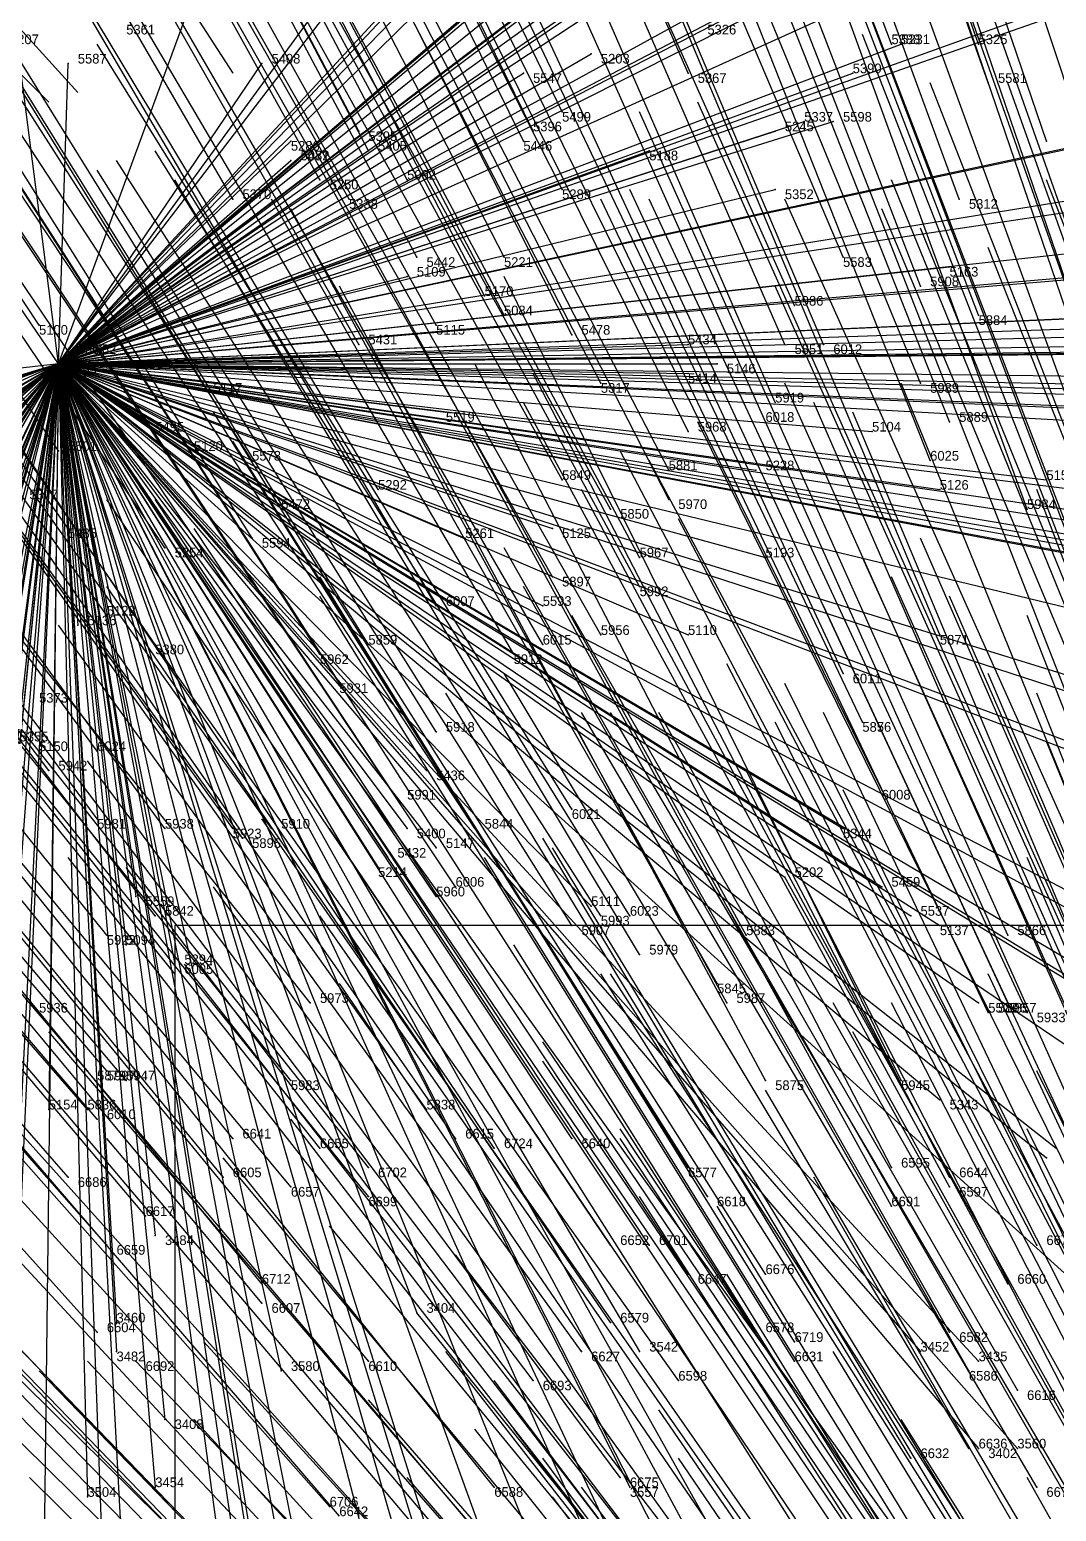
# Model space of a CAD drawing. Extents: x -0.5 to 0.59, y -0.5 to 0.59.
# Drawn here: x -0.228 to -0.122, y 0.2175 to 0.3705 of the extents above; entities that cross this region are included whole.
import ezdxf

# ---------------------------------------------------------------- set-up
doc = ezdxf.new("R2010")
doc.units = 0
for name, color, linetype in [('Clients', 3, 'CONTINUOUS'), ('Facilities', 3, 'CONTINUOUS'), ('Facilities_lines', 3, 'CONTINUOUS'), ('Min_max_boxes', 1, 'CONTINUOUS'), ('Normals', 1, 'CONTINUOUS'), ('Source_points', 5, 'CONTINUOUS'), ('Text', 3, 'CONTINUOUS')]:
    doc.layers.add(name, color=color, linetype=linetype)

msp = doc.modelspace()

# ---------------------------------------------------------------- linework, layer by layer
at = {"layer": 'Clients', "color": 5}
for p in [(-0.138, 0.369, -1.25), (-0.17, 0.368, -1.25), (-0.224, 0.367, -1.25), (-0.204, 0.367, -1.25), (-0.177, 0.366, -1.25), (-0.143, 0.366, -1.25), (-0.151, 0.36, -1.25), (-0.148, 0.361, -1.25), (-0.145, 0.361, -1.25), (-0.201, 0.359, -1.25), (-0.201, 0.357, -1.25), (-0.2, 0.357, -1.25), (-0.164, 0.358, -1.25), (-0.151, 0.354, -1.25), (-0.133, 0.346, -1.25), (-0.189, 0.345, -1.25), (-0.223, 0.338, -1.25), (-0.223, 0.338, -1.25), (-0.16, 0.338, -1.25), (-0.157, 0.336, -1.25), (-0.16, 0.335, -1.25), (-0.209, 0.333, -1.25), (-0.185, 0.331, -1.25), (-0.216, 0.33, -1.25), (-0.141, 0.329, -1.25), (-0.153, 0.325, -1.25), (-0.134, 0.323, -1.25), (-0.123, 0.324, -1.25), (-0.174, 0.319, -1.25), (-0.183, 0.318, -1.25), (-0.152, 0.316, -1.25), (-0.175, 0.311, -1.25), (-0.223, 0.309, -1.25), (-0.16, 0.308, -1.25), (-0.187, 0.294, -1.25), (-0.189, 0.288, -1.25), (-0.144, 0.288, -1.25), (-0.191, 0.285, -1.25), (-0.186, 0.286, -1.25), (-0.192, 0.284, -1.25), (-0.15, 0.283, -1.25), (-0.14, 0.282, -1.25), (-0.217, 0.281, -1.25), (-0.17, 0.28, -1.25), (-0.137, 0.279, -1.25), (-0.134, 0.278, -1.25), (-0.218, 0.276, -1.25), (-0.213, 0.274, -1.25), (-0.13, 0.27, -1.25), (-0.226, 0.259, -1.25), (-0.134, 0.26, -1.25), (-0.123, 0.254, -1.25), (-0.122, 0.255, -1.25), (-0.215, 0.246, -1.25), (-0.188, 0.238, -1.25), (-0.219, 0.237, -1.25), (-0.219, 0.234, -1.25), (-0.165, 0.234, -1.25), (-0.136, 0.234, -1.25), (-0.13, 0.233, -1.25), (-0.202, 0.232, -1.25), (-0.214, 0.227, -1.25), (-0.13, 0.224, -1.25), (-0.126, 0.224, -1.25), (-0.222, 0.219, -1.25), (-0.215, 0.22, -1.25), (-0.166, 0.22, -1.25)]:
    msp.add_point(p, dxfattribs=at)
at = {"layer": 'Facilities', "color": 3}
for p in [(-0.139, 0.369, -0.987), (-0.13, 0.369, -0.979), (-0.16, 0.366, -0.999), (-0.129, 0.365, -0.968), (-0.173, 0.362, -1.003), (-0.194, 0.36, -1.022), (-0.176, 0.36, -1.003), (-0.177, 0.359, -1.001), (-0.123, 0.359, -0.949), (-0.193, 0.358, -1.017), (-0.198, 0.355, -1.016), (-0.189, 0.355, -1.006), (-0.173, 0.354, -0.985), (-0.207, 0.353, -1.024), (-0.195, 0.353, -1.008), (-0.132, 0.353, -0.942), (-0.188, 0.347, -0.985), (-0.179, 0.347, -0.976), (-0.144, 0.347, -0.939), (-0.181, 0.343, -0.97), (-0.136, 0.344, -0.925), (-0.149, 0.342, -0.933), (-0.227, 0.34, -1.022), (-0.186, 0.34, -0.968), (-0.179, 0.341, -0.964), (-0.13, 0.341, -0.912), (-0.172, 0.339, -0.95), (-0.194, 0.338, -0.975), (-0.15, 0.338, -0.924), (-0.146, 0.338, -0.919), (-0.225, 0.336, -1.25), (-0.169, 0.334, -0.935), (-0.136, 0.334, -0.9), (-0.151, 0.332, -0.912), (-0.16, 0.329, -0.915), (-0.152, 0.33, -0.909), (-0.133, 0.33, -0.889), (-0.212, 0.328, -0.975), (-0.225, 0.327, -0.993), (-0.205, 0.326, -0.963), (-0.135, 0.326, -0.882), (-0.162, 0.325, -0.909), (-0.192, 0.323, -0.939), (-0.173, 0.324, -0.919), (-0.162, 0.322, -0.9), (-0.202, 0.321, -0.949), (-0.168, 0.321, -0.905), (-0.125, 0.321, -0.862), (-0.224, 0.319, -0.974), (-0.214, 0.317, -0.956), (-0.205, 0.318, -0.945), (-0.165, 0.316, -0.892), (-0.174, 0.314, -0.897), (-0.165, 0.313, -0.884), (-0.186, 0.311, -0.907), (-0.22, 0.31, -0.952), (-0.169, 0.308, -0.88), (-0.134, 0.308, -0.84), (-0.215, 0.307, -0.938), (-0.193, 0.307, -0.908), (-0.175, 0.307, -0.885), (-0.198, 0.306, -0.91), (-0.178, 0.306, -0.885), (-0.196, 0.303, -0.902), (-0.144, 0.304, -0.841), (-0.142, 0.299, -0.828), (-0.142, 0.299, -0.828), (-0.186, 0.298, -0.879), (-0.221, 0.296, -0.925), (-0.226, 0.294, -0.927), (-0.19, 0.291, -0.869), (-0.14, 0.292, -0.809), (-0.172, 0.29, -0.842), (-0.221, 0.289, -0.91), (-0.214, 0.288, -0.898), (-0.207, 0.288, -0.887), (-0.203, 0.288, -0.881), (-0.182, 0.288, -0.853), (-0.206, 0.287, -0.882), (-0.184, 0.282, -0.843), (-0.186, 0.281, -0.843), (-0.215, 0.279, -0.881), (-0.169, 0.279, -0.815), (-0.166, 0.279, -0.813), (-0.22, 0.277, -0.884), (-0.172, 0.278, -0.816), (-0.154, 0.277, -0.793), (-0.127, 0.277, -0.762), (-0.165, 0.275, -0.802), (-0.213, 0.273, -0.866), (-0.157, 0.272, -0.784), (-0.199, 0.27, -0.838), (-0.156, 0.27, -0.78), (-0.127, 0.27, -0.745), (-0.129, 0.269, -0.746), (-0.125, 0.269, -0.741), (-0.222, 0.263, -0.86), (-0.22, 0.263, -0.858), (-0.218, 0.262, -0.853), (-0.201, 0.262, -0.825), (-0.152, 0.262, -0.757), (-0.138, 0.262, -0.74), (-0.222, 0.259, -0.853), (-0.187, 0.259, -0.8), (-0.221, 0.258, -0.849), (-0.207, 0.256, -0.823), (-0.184, 0.256, -0.788), (-0.172, 0.256, -0.77), (-0.198, 0.255, -0.808), (-0.18, 0.255, -0.781), (-0.193, 0.253, -0.794), (-0.16, 0.253, -0.748), (-0.139, 0.253, -0.722), (-0.224, 0.252, -0.842), (-0.208, 0.252, -0.817), (-0.201, 0.251, -0.804), (-0.133, 0.252, -0.712), (-0.133, 0.251, -0.709), (-0.193, 0.25, -0.79), (-0.158, 0.25, -0.738), (-0.216, 0.248, -0.824), (-0.139, 0.249, -0.714), (-0.22, 0.245, -0.823), (-0.168, 0.245, -0.743), (-0.164, 0.245, -0.737), (-0.124, 0.245, -0.687), (-0.16, 0.242, -0.724), (-0.152, 0.242, -0.716), (-0.204, 0.241, -0.791), (-0.127, 0.241, -0.681), (-0.204, 0.239, -0.784), (-0.221, 0.236, -0.808), (-0.168, 0.237, -0.726), (-0.153, 0.236, -0.703), (-0.133, 0.236, -0.677), (-0.149, 0.235, -0.697), (-0.217, 0.233, -0.796), (-0.193, 0.233, -0.756), (-0.171, 0.234, -0.724), (-0.149, 0.233, -0.692), (-0.131, 0.232, -0.666), (-0.176, 0.231, -0.725), (-0.161, 0.231, -0.705), (-0.126, 0.23, -0.655), (-0.131, 0.224, -0.649), (-0.137, 0.223, -0.654), (-0.167, 0.221, -0.691), (-0.18, 0.22, -0.711), (-0.124, 0.22, -0.631), (-0.197, 0.218, -0.736)]:
    msp.add_point(p, dxfattribs=at)
at = {"layer": 'Facilities_lines', "color": 3}
for q in [(-0.093, 0.431, -1.25), (-0.093, 0.423, -1.25), (-0.11, 0.423, -1.25), (-0.103, 0.419, -1.25), (-0.117, 0.418, -1.25), (-0.122, 0.413, -1.25), (-0.08, 0.412, -1.25), (-0.08, 0.409, -1.25), (-0.119, 0.409, -1.25), (-0.068, 0.407, -1.25), (-0.156, 0.407, -1.25), (-0.174, 0.406, -1.25), (-0.103, 0.403, -1.25), (-0.164, 0.401, -1.25), (-0.148, 0.398, -1.25), (-0.203, 0.396, -1.25), (-0.157, 0.394, -1.25), (-0.171, 0.389, -1.25), (-0.08, 0.388, -1.25), (-0.079, 0.387, -1.25), (-0.186, 0.387, -1.25), (-0.231, 0.383, -1.25), (-0.142, 0.379, -1.25), (-0.174, 0.379, -1.25), (-0.189, 0.375, -1.25), (-0.183, 0.372, -1.25), (-0.138, 0.369, -1.25), (-0.17, 0.368, -1.25), (-0.027, 0.368, -1.25), (-0.204, 0.367, -1.25), (-0.224, 0.367, -1.25), (-0.143, 0.366, -1.25), (-0.177, 0.366, -1.25), (-0.148, 0.361, -1.25), (-0.145, 0.361, -1.25), (-0.151, 0.36, -1.25), (-0.113, 0.36, -1.25), (-0.117, 0.359, -1.25), (-0.201, 0.359, -1.25), (-0.24, 0.358, -1.25), (-0.164, 0.358, -1.25), (-0.2, 0.357, -1.25), (-0.201, 0.357, -1.25), (-0.042, 0.356, -1.25), (-0.151, 0.354, -1.25), (-0.112, 0.353, -1.25), (-0.05, 0.351, -1.25), (-0.081, 0.348, -1.25), (-0.133, 0.346, -1.25), (-0.189, 0.345, -1.25), (-0.069, 0.343, -1.25), (-0.051, 0.342, -1.25), (-0.113, 0.341, -1.25), (-0.036, 0.341, -1.25), (-0.05, 0.339, -1.25), (-0.052, 0.338, -1.25), (-0.223, 0.338, -1.25), (-0.16, 0.338, -1.25), (-0.223, 0.338, -1.25), (-0.031, 0.338, -1.25), (-0.116, 0.337, -1.25), (-0.372, 0.218, -1.25), (-0.368, 0.289, -1.25), (-0.362, 0.216, -1.25), (-0.362, 0.285, -1.25), (-0.357, 0.258, -1.25), (-0.348, 0.237, -1.25), (-0.348, 0.299, -1.25), (-0.346, 0.247, -1.25), (-0.346, 0.247, -1.25), (-0.34, 0.234, -1.25), (-0.34, 0.271, -1.25), (-0.338, 0.302, -1.25), (-0.335, 0.26, -1.25), (-0.328, 0.278, -1.25), (-0.325, 0.255, -1.25), (-0.321, 0.302, -1.25), (-0.317, 0.264, -1.25), (-0.303, 0.217, -1.25), (-0.303, 0.242, -1.25), (-0.3, 0.26, -1.25), (-0.294, 0.228, -1.25), (-0.291, 0.299, -1.25), (-0.289, 0.226, -1.25), (-0.288, 0.251, -1.25), (-0.285, 0.266, -1.25), (-0.283, 0.254, -1.25), (-0.283, 0.244, -1.25), (-0.281, 0.272, -1.25), (-0.278, 0.277, -1.25), (-0.277, 0.216, -1.25), (-0.275, 0.193, -1.25), (-0.273, 0.217, -1.25), (-0.271, 0.315, -1.25), (-0.27, 0.322, -1.25), (-0.269, 0.246, -1.25), (-0.265, 0.201, -1.25), (-0.264, 0.179, -1.25), (-0.262, 0.241, -1.25), (-0.26, 0.229, -1.25), (-0.26, 0.332, -1.25), (-0.254, 0.228, -1.25), (-0.253, 0.27, -1.25), (-0.253, 0.27, -1.25), (-0.25, 0.206, -1.25), (-0.249, 0.258, -1.25), (-0.249, 0.286, -1.25), (-0.248, 0.192, -1.25), (-0.248, 0.197, -1.25), (-0.246, 0.177, -1.25), (-0.243, 0.196, -1.25), (-0.241, 0.245, -1.25), (-0.24, 0.223, -1.25), (-0.24, 0.189, -1.25), (-0.237, 0.245, -1.25), (-0.237, 0.226, -1.25), (-0.236, 0.209, -1.25), (-0.234, 0.158, -1.25), (-0.233, 0.156, -1.25), (-0.232, 0.243, -1.25), (-0.231, 0.289, -1.25), (-0.229, 0.297, -1.25), (-0.227, 0.169, -1.25), (-0.226, 0.259, -1.25), (-0.215, 0.149, -1.25), (-0.2, 0.152, -1.25), (-0.215, 0.22, -1.25), (-0.219, 0.237, -1.25), (-0.219, 0.234, -1.25), (-0.215, 0.246, -1.25), (-0.222, 0.219, -1.25), (-0.219, 0.173, -1.25), (-0.218, 0.276, -1.25), (-0.214, 0.227, -1.25), (-0.188, 0.238, -1.25), (-0.191, 0.167, -1.25), (-0.181, 0.192, -1.25), (-0.13, 0.224, -1.25), (-0.08, 0.248, -1.25), (-0.144, 0.208, -1.25), (-0.123, 0.254, -1.25), (-0.155, 0.211, -1.25), (-0.161, 0.194, -1.25), (-0.13, 0.233, -1.25), (-0.075, 0.255, -1.25), (-0.185, 0.197, -1.25), (-0.159, 0.196, -1.25), (-0.136, 0.234, -1.25), (-0.192, 0.159, -1.25), (-0.166, 0.173, -1.25), (-0.11, 0.232, -1.25), (-0.196, 0.159, -1.25), (-0.122, 0.255, -1.25), (-0.171, 0.165, -1.25), (-0.172, 0.204, -1.25), (-0.165, 0.234, -1.25), (-0.156, 0.208, -1.25), (-0.187, 0.19, -1.25), (-0.081, 0.251, -1.25), (-0.166, 0.22, -1.25), (-0.126, 0.224, -1.25), (-0.143, 0.215, -1.25), (-0.089, 0.244, -1.25), (-0.202, 0.232, -1.25), (-0.199, 0.174, -1.25), (-0.136, 0.212, -1.25), (-0.156, 0.201, -1.25), (-0.207, 0.215, -1.25), (-0.099, 0.259, -1.25), (-0.141, 0.329, -1.25), (-0.16, 0.308, -1.25), (-0.17, 0.28, -1.25), (-0.209, 0.333, -1.25), (0.009, 0.292, -1.25), (-0.134, 0.323, -1.25), (-0.174, 0.319, -1.25), (-0.134, 0.278, -1.25), (-0.157, 0.336, -1.25), (-0.186, 0.286, -1.25), (-0.123, 0.324, -1.25), (-0.11, 0.292, -1.25), (-0.121, 0.321, -1.25), (-0.025, 0.301, -1.25), (-0.152, 0.316, -1.25), (-0.091, 0.266, -1.25), (-0.15, 0.283, -1.25), (-0.192, 0.284, -1.25), (-0.029, 0.325, -1.25), (-0.089, 0.294, -1.25), (-0.153, 0.325, -1.25), (-0.183, 0.318, -1.25), (-0.223, 0.309, -1.25), (-0.213, 0.274, -1.25), (-0.075, 0.308, -1.25), (-0.038, 0.307, -1.25), (-0.089, 0.313, -1.25), (-0.086, 0.284, -1.25), (-0.068, 0.285, -1.25), (-0.026, 0.33, -1.25), (-0.134, 0.26, -1.25), (-0.144, 0.288, -1.25), (-0.072, 0.299, -1.25), (-0.039, 0.313, -1.25), (-0.065, 0.329, -1.25), (-0.189, 0.288, -1.25), (-0.081, 0.33, -1.25), (-0.16, 0.335, -1.25), (-0.06, 0.334, -1.25), (-0.191, 0.285, -1.25), (-0.187, 0.294, -1.25), (-0.14, 0.282, -1.25), (-0.027, 0.33, -1.25), (-0.216, 0.33, -1.25), (-0.059, 0.334, -1.25), (-0.042, 0.303, -1.25), (-0.13, 0.27, -1.25), (-0.185, 0.331, -1.25), (-0.137, 0.279, -1.25), (-0.024, 0.332, -1.25), (-0.217, 0.281, -1.25), (-0.103, 0.333, -1.25), (-0.175, 0.311, -1.25)]:
    msp.add_line((-0.225, 0.336, -1.25), q, dxfattribs=at)
at = {"layer": 'Min_max_boxes', "color": 1}
for p, q in [((0.061, 0.278, -1.25), (-0.213, 0.278, -1.25)), ((-0.213, 0.278, -1.25), (-0.213, -0.119, -1.25)), ((0.061, 0.278, -1.25), (-0.213, 0.278, -1.25)), ((-0.213, 0.278, -1.25), (-0.213, -0.119, -1.25)), ((-0.213, 0.278, -1.25), (-0.213, 0.278, -1.25))]:
    msp.add_line(p, q, dxfattribs=at)
at = {"layer": 'Normals', "color": 1}
for p, q in [((-0.139, 0.369, -0.987), (-0.172, 0.456, -0.95)), ((-0.13, 0.369, -0.979), (-0.161, 0.457, -0.941)), ((-0.129, 0.365, -0.968), (-0.16, 0.453, -0.931)), ((-0.16, 0.366, -0.999), (-0.197, 0.451, -0.961)), ((-0.123, 0.359, -0.949), (-0.153, 0.447, -0.912)), ((-0.176, 0.36, -1.003), (-0.217, 0.444, -0.965)), ((-0.173, 0.362, -1.003), (-0.213, 0.445, -0.965)), ((-0.194, 0.36, -1.022), (-0.237, 0.442, -0.985)), ((-0.177, 0.359, -1.001), (-0.218, 0.442, -0.964)), ((-0.193, 0.358, -1.017), (-0.236, 0.44, -0.98)), ((-0.132, 0.353, -0.942), (-0.164, 0.44, -0.905)), ((-0.189, 0.355, -1.006), (-0.232, 0.437, -0.969)), ((-0.173, 0.354, -0.985), (-0.215, 0.437, -0.948)), ((-0.198, 0.355, -1.016), (-0.243, 0.436, -0.98)), ((-0.207, 0.353, -1.024), (-0.254, 0.434, -0.987)), ((-0.195, 0.353, -1.008), (-0.241, 0.434, -0.972)), ((-0.144, 0.347, -0.939), (-0.18, 0.432, -0.902)), ((-0.136, 0.344, -0.925), (-0.169, 0.43, -0.887)), ((-0.179, 0.347, -0.976), (-0.221, 0.429, -0.938)), ((-0.188, 0.347, -0.985), (-0.231, 0.428, -0.948)), ((-0.149, 0.342, -0.933), (-0.187, 0.427, -0.896)), ((-0.13, 0.341, -0.912), (-0.163, 0.427, -0.875)), ((-0.181, 0.343, -0.97), (-0.224, 0.426, -0.933)), ((-0.179, 0.341, -0.964), (-0.222, 0.423, -0.926)), ((-0.15, 0.338, -0.924), (-0.187, 0.423, -0.887)), ((-0.146, 0.338, -0.919), (-0.182, 0.423, -0.881)), ((-0.243, 0.422, -1.25), (-0.207, 0.366, -1.175)), ((-0.186, 0.34, -0.968), (-0.231, 0.421, -0.931)), ((-0.172, 0.339, -0.95), (-0.214, 0.422, -0.913)), ((-0.194, 0.338, -0.975), (-0.24, 0.419, -0.938)), ((-0.136, 0.334, -0.9), (-0.171, 0.419, -0.863)), ((-0.227, 0.34, -1.022), (-0.278, 0.417, -0.984)), ((-0.169, 0.334, -0.935), (-0.212, 0.417, -0.899)), ((-0.151, 0.332, -0.912), (-0.188, 0.417, -0.874)), ((-0.152, 0.33, -0.909), (-0.19, 0.415, -0.871)), ((-0.133, 0.33, -0.889), (-0.167, 0.416, -0.852)), ((-0.16, 0.329, -0.915), (-0.201, 0.412, -0.877)), ((-0.135, 0.326, -0.882), (-0.169, 0.412, -0.845)), ((-0.125, 0.321, -0.862), (-0.157, 0.409, -0.826)), ((-0.114, 0.321, -0.853), (-0.144, 0.409, -0.816)), ((-0.113, 0.321, -0.851), (-0.143, 0.409, -0.814)), ((-0.162, 0.325, -0.909), (-0.205, 0.408, -0.871)), ((-0.225, 0.327, -0.993), (-0.277, 0.404, -0.956)), ((-0.212, 0.328, -0.975), (-0.263, 0.405, -0.939)), ((-0.205, 0.326, -0.963), (-0.255, 0.404, -0.926)), ((-0.173, 0.324, -0.919), (-0.218, 0.405, -0.882)), ((-0.162, 0.322, -0.9), (-0.204, 0.404, -0.862)), ((-0.192, 0.323, -0.939), (-0.24, 0.403, -0.902)), ((-0.168, 0.321, -0.905), (-0.213, 0.402, -0.868)), ((-0.202, 0.321, -0.949), (-0.251, 0.4, -0.911)), ((-0.165, 0.316, -0.892), (-0.209, 0.398, -0.854)), ((-0.224, 0.319, -0.974), (-0.278, 0.395, -0.938)), ((-0.205, 0.318, -0.945), (-0.254, 0.396, -0.908)), ((-0.252, 0.396, -1.25), (-0.223, 0.364, -1.16)), ((-0.174, 0.314, -0.897), (-0.22, 0.395, -0.86)), ((-0.214, 0.317, -0.956), (-0.266, 0.394, -0.919)), ((-0.165, 0.313, -0.884), (-0.209, 0.394, -0.847)), ((-0.134, 0.308, -0.84), (-0.17, 0.394, -0.803)), ((-0.186, 0.311, -0.907), (-0.233, 0.391, -0.87)), ((-0.169, 0.308, -0.88), (-0.215, 0.389, -0.842)), ((-0.175, 0.307, -0.885), (-0.222, 0.388, -0.848)), ((-0.144, 0.304, -0.841), (-0.183, 0.388, -0.803)), ((-0.22, 0.31, -0.952), (-0.274, 0.386, -0.915)), ((-0.193, 0.307, -0.908), (-0.242, 0.386, -0.871)), ((-0.178, 0.306, -0.885), (-0.225, 0.386, -0.847)), ((-0.108, 0.297, -0.791), (-0.14, 0.385, -0.754)), ((-0.215, 0.307, -0.938), (-0.268, 0.384, -0.9)), ((-0.198, 0.306, -0.91), (-0.248, 0.384, -0.874)), ((-0.142, 0.299, -0.828), (-0.182, 0.383, -0.79)), ((-0.142, 0.299, -0.828), (-0.182, 0.383, -0.79)), ((-0.119, 0.297, -0.8), (-0.153, 0.384, -0.763)), ((-0.196, 0.303, -0.902), (-0.246, 0.381, -0.865)), ((-0.112, 0.295, -0.788), (-0.145, 0.382, -0.751)), ((-0.112, 0.296, -0.79), (-0.145, 0.382, -0.754)), ((-0.103, 0.293, -0.776), (-0.134, 0.381, -0.739)), ((-0.1, 0.291, -0.769), (-0.131, 0.379, -0.732)), ((-0.24, 0.377, -1.25), (-0.226, 0.363, -1.152)), ((-0.186, 0.298, -0.879), (-0.235, 0.377, -0.841)), ((-0.096, 0.289, -0.76), (-0.125, 0.377, -0.723)), ((-0.14, 0.292, -0.809), (-0.181, 0.375, -0.772)), ((-0.221, 0.296, -0.925), (-0.276, 0.371, -0.888)), ((-0.172, 0.29, -0.842), (-0.221, 0.369, -0.805)), ((-0.108, 0.283, -0.759), (-0.142, 0.37, -0.722)), ((-0.138, 0.369, -1.25), (-0.138, 0.369, -1.15)), ((-0.226, 0.294, -0.927), (-0.282, 0.368, -0.89)), ((-0.19, 0.291, -0.869), (-0.241, 0.368, -0.832)), ((-0.17, 0.368, -1.25), (-0.17, 0.368, -1.15)), ((-0.182, 0.288, -0.853), (-0.233, 0.366, -0.815)), ((-0.224, 0.367, -1.25), (-0.224, 0.367, -1.15)), ((-0.204, 0.367, -1.25), (-0.204, 0.367, -1.15)), ((-0.177, 0.366, -1.25), (-0.177, 0.366, -1.15)), ((-0.143, 0.366, -1.25), (-0.143, 0.366, -1.15)), ((-0.101, 0.278, -0.74), (-0.135, 0.365, -0.703)), ((-0.096, 0.278, -0.735), (-0.127, 0.365, -0.698)), ((-0.221, 0.289, -0.91), (-0.276, 0.363, -0.872)), ((-0.214, 0.288, -0.898), (-0.269, 0.363, -0.861)), ((-0.207, 0.288, -0.887), (-0.261, 0.363, -0.85)), ((-0.203, 0.288, -0.881), (-0.257, 0.364, -0.845)), ((-0.121, 0.278, -0.758), (-0.159, 0.363, -0.721)), ((-0.206, 0.287, -0.882), (-0.26, 0.362, -0.846)), ((-0.127, 0.277, -0.762), (-0.165, 0.362, -0.726)), ((-0.184, 0.282, -0.843), (-0.236, 0.36, -0.805)), ((-0.151, 0.36, -1.25), (-0.151, 0.36, -1.15)), ((-0.148, 0.361, -1.25), (-0.148, 0.361, -1.15)), ((-0.145, 0.361, -1.25), (-0.145, 0.361, -1.15)), ((-0.201, 0.359, -1.25), (-0.201, 0.359, -1.15)), ((-0.154, 0.277, -0.793), (-0.199, 0.359, -0.757)), ((-0.186, 0.281, -0.843), (-0.238, 0.358, -0.806)), ((-0.169, 0.279, -0.815), (-0.219, 0.357, -0.777)), ((-0.166, 0.279, -0.813), (-0.215, 0.358, -0.775)), ((-0.201, 0.357, -1.25), (-0.201, 0.357, -1.15)), ((-0.2, 0.357, -1.25), (-0.2, 0.357, -1.15)), ((-0.164, 0.358, -1.25), (-0.164, 0.358, -1.15)), ((-0.172, 0.278, -0.816), (-0.221, 0.356, -0.779)), ((-0.165, 0.275, -0.802), (-0.213, 0.355, -0.766)), ((-0.104, 0.269, -0.721), (-0.139, 0.355, -0.684)), ((-0.09, 0.269, -0.709), (-0.123, 0.355, -0.671)), ((-0.127, 0.27, -0.745), (-0.166, 0.354, -0.708)), ((-0.151, 0.354, -1.25), (-0.151, 0.354, -1.15)), ((-0.215, 0.279, -0.881), (-0.272, 0.353, -0.844)), ((-0.157, 0.272, -0.784), (-0.203, 0.353, -0.747)), ((-0.156, 0.27, -0.78), (-0.201, 0.352, -0.743)), ((-0.129, 0.269, -0.746), (-0.169, 0.353, -0.709)), ((-0.125, 0.269, -0.741), (-0.164, 0.353, -0.704)), ((-0.112, 0.268, -0.727), (-0.15, 0.353, -0.691)), ((-0.104, 0.266, -0.714), (-0.14, 0.352, -0.677)), ((-0.22, 0.277, -0.884), (-0.278, 0.349, -0.846)), ((-0.101, 0.264, -0.708), (-0.136, 0.35, -0.67)), ((-0.095, 0.262, -0.697), (-0.129, 0.348, -0.658)), ((-0.133, 0.346, -1.25), (-0.133, 0.346, -1.15)), ((-0.213, 0.273, -0.866), (-0.271, 0.345, -0.829)), ((-0.189, 0.345, -1.25), (-0.189, 0.345, -1.15)), ((-0.138, 0.262, -0.74), (-0.179, 0.345, -0.703)), ((-0.199, 0.27, -0.838), (-0.257, 0.343, -0.801)), ((-0.152, 0.262, -0.757), (-0.196, 0.344, -0.72)), ((-0.113, 0.259, -0.707), (-0.151, 0.344, -0.67)), ((-0.223, 0.338, -1.25), (-0.223, 0.338, -1.15)), ((-0.223, 0.338, -1.25), (-0.223, 0.338, -1.15)), ((-0.16, 0.338, -1.25), (-0.16, 0.338, -1.15)), ((-0.225, 0.336, -1.25), (-0.225, 0.336, -1.15)), ((-0.139, 0.253, -0.722), (-0.182, 0.336, -0.686)), ((-0.157, 0.336, -1.25), (-0.157, 0.336, -1.15)), ((-0.22, 0.263, -0.858), (-0.281, 0.334, -0.821)), ((-0.201, 0.262, -0.825), (-0.259, 0.334, -0.788)), ((-0.187, 0.259, -0.8), (-0.241, 0.335, -0.763)), ((-0.133, 0.252, -0.712), (-0.176, 0.335, -0.676)), ((-0.16, 0.335, -1.25), (-0.16, 0.335, -1.15)), ((-0.112, 0.249, -0.682), (-0.15, 0.334, -0.645)), ((-0.103, 0.248, -0.672), (-0.138, 0.334, -0.635)), ((-0.222, 0.263, -0.86), (-0.282, 0.333, -0.822)), ((-0.218, 0.262, -0.853), (-0.278, 0.333, -0.816)), ((-0.172, 0.256, -0.77), (-0.223, 0.333, -0.733)), ((-0.209, 0.333, -1.25), (-0.209, 0.333, -1.15)), ((-0.184, 0.256, -0.788), (-0.237, 0.332, -0.751)), ((-0.18, 0.255, -0.781), (-0.232, 0.332, -0.743)), ((-0.16, 0.253, -0.748), (-0.209, 0.331, -0.71)), ((-0.185, 0.331, -1.25), (-0.185, 0.331, -1.15)), ((-0.139, 0.249, -0.714), (-0.184, 0.331, -0.677)), ((-0.133, 0.251, -0.709), (-0.177, 0.332, -0.672)), ((-0.11, 0.247, -0.675), (-0.147, 0.332, -0.638)), ((-0.107, 0.245, -0.669), (-0.143, 0.331, -0.631)), ((-0.222, 0.259, -0.853), (-0.283, 0.329, -0.816)), ((-0.221, 0.258, -0.849), (-0.282, 0.329, -0.813)), ((-0.216, 0.33, -1.25), (-0.216, 0.33, -1.15)), ((-0.118, 0.247, -0.684), (-0.159, 0.33, -0.647)), ((-0.114, 0.245, -0.675), (-0.152, 0.33, -0.638)), ((-0.141, 0.329, -1.25), (-0.141, 0.329, -1.15)), ((-0.207, 0.256, -0.823), (-0.265, 0.328, -0.786)), ((-0.198, 0.255, -0.808), (-0.256, 0.328, -0.77)), ((-0.158, 0.25, -0.738), (-0.207, 0.328, -0.7)), ((-0.124, 0.245, -0.687), (-0.167, 0.327, -0.65)), ((-0.12, 0.244, -0.681), (-0.164, 0.326, -0.644)), ((-0.193, 0.253, -0.794), (-0.25, 0.325, -0.756)), ((-0.153, 0.325, -1.25), (-0.153, 0.325, -1.15)), ((-0.208, 0.252, -0.817), (-0.267, 0.324, -0.779)), ((-0.127, 0.241, -0.681), (-0.171, 0.323, -0.645)), ((-0.134, 0.323, -1.25), (-0.134, 0.323, -1.15)), ((-0.091, 0.236, -0.631), (-0.124, 0.323, -0.595)), ((-0.123, 0.324, -1.25), (-0.123, 0.324, -1.15)), ((-0.224, 0.252, -0.842), (-0.285, 0.322, -0.805)), ((-0.201, 0.251, -0.804), (-0.26, 0.322, -0.765)), ((-0.193, 0.25, -0.79), (-0.251, 0.322, -0.752)), ((-0.168, 0.245, -0.743), (-0.22, 0.322, -0.705)), ((-0.164, 0.245, -0.737), (-0.215, 0.322, -0.7)), ((-0.152, 0.242, -0.716), (-0.202, 0.321, -0.678)), ((-0.118, 0.238, -0.663), (-0.161, 0.32, -0.626)), ((-0.216, 0.248, -0.824), (-0.276, 0.319, -0.786)), ((-0.16, 0.242, -0.724), (-0.211, 0.319, -0.686)), ((-0.174, 0.319, -1.25), (-0.174, 0.319, -1.15)), ((-0.183, 0.318, -1.25), (-0.183, 0.318, -1.15)), ((-0.133, 0.236, -0.677), (-0.179, 0.317, -0.64)), ((-0.099, 0.233, -0.633), (-0.136, 0.318, -0.596)), ((-0.152, 0.316, -1.25), (-0.152, 0.316, -1.15)), ((-0.104, 0.232, -0.635), (-0.142, 0.316, -0.597)), ((-0.22, 0.245, -0.823), (-0.281, 0.314, -0.785)), ((-0.153, 0.236, -0.703), (-0.203, 0.314, -0.666)), ((-0.149, 0.235, -0.697), (-0.198, 0.314, -0.659)), ((-0.101, 0.229, -0.625), (-0.139, 0.314, -0.588)), ((-0.204, 0.241, -0.791), (-0.263, 0.313, -0.753)), ((-0.168, 0.237, -0.726), (-0.22, 0.313, -0.688)), ((-0.131, 0.232, -0.666), (-0.177, 0.313, -0.629)), ((-0.149, 0.233, -0.692), (-0.198, 0.312, -0.655)), ((-0.175, 0.311, -1.25), (-0.175, 0.311, -1.15)), ((-0.107, 0.227, -0.626), (-0.146, 0.311, -0.589)), ((-0.096, 0.227, -0.615), (-0.133, 0.312, -0.578)), ((-0.204, 0.239, -0.784), (-0.263, 0.31, -0.747)), ((-0.126, 0.23, -0.655), (-0.172, 0.31, -0.618)), ((-0.091, 0.223, -0.603), (-0.125, 0.31, -0.566)), ((-0.171, 0.234, -0.724), (-0.225, 0.309, -0.686)), ((-0.223, 0.309, -1.25), (-0.223, 0.309, -1.15)), ((-0.16, 0.308, -1.25), (-0.16, 0.308, -1.15)), ((-0.161, 0.231, -0.705), (-0.215, 0.307, -0.666)), ((-0.221, 0.236, -0.808), (-0.283, 0.305, -0.77)), ((-0.193, 0.233, -0.756), (-0.252, 0.305, -0.719)), ((-0.176, 0.231, -0.725), (-0.232, 0.305, -0.688)), ((-0.113, 0.222, -0.623), (-0.156, 0.305, -0.586)), ((-0.096, 0.221, -0.604), (-0.134, 0.306, -0.567)), ((-0.131, 0.224, -0.649), (-0.179, 0.304, -0.611)), ((-0.109, 0.22, -0.615), (-0.15, 0.303, -0.577)), ((-0.093, 0.219, -0.594), (-0.129, 0.304, -0.556)), ((-0.137, 0.223, -0.654), (-0.185, 0.302, -0.617)), ((-0.09, 0.216, -0.585), (-0.124, 0.302, -0.547)), ((-0.124, 0.22, -0.631), (-0.171, 0.3, -0.593)), ((-0.121, 0.22, -0.628), (-0.168, 0.3, -0.59)), ((-0.117, 0.219, -0.62), (-0.163, 0.3, -0.583)), ((-0.106, 0.216, -0.601), (-0.146, 0.3, -0.564)), ((-0.109, 0.216, -0.605), (-0.151, 0.299, -0.568)), ((-0.088, 0.211, -0.573), (-0.123, 0.297, -0.534)), ((-0.167, 0.221, -0.691), (-0.222, 0.295, -0.653)), ((-0.187, 0.294, -1.25), (-0.187, 0.294, -1.15)), ((-0.112, 0.212, -0.599), (-0.154, 0.294, -0.561)), ((-0.18, 0.22, -0.711), (-0.238, 0.292, -0.673)), ((-0.103, 0.209, -0.582), (-0.144, 0.292, -0.545)), ((-0.197, 0.218, -0.736), (-0.259, 0.288, -0.699)), ((-0.196, 0.217, -0.732), (-0.257, 0.288, -0.696)), ((-0.151, 0.213, -0.652), (-0.204, 0.289, -0.615)), ((-0.145, 0.211, -0.64), (-0.197, 0.288, -0.603)), ((-0.141, 0.21, -0.634), (-0.193, 0.288, -0.597)), ((-0.189, 0.288, -1.25), (-0.189, 0.288, -1.15)), ((-0.144, 0.288, -1.25), (-0.144, 0.288, -1.15)), ((-0.127, 0.207, -0.608), (-0.175, 0.287, -0.57)), ((-0.167, 0.212, -0.674), (-0.224, 0.285, -0.637)), ((-0.191, 0.285, -1.25), (-0.191, 0.285, -1.15)), ((-0.186, 0.286, -1.25), (-0.186, 0.286, -1.15)), ((-0.132, 0.206, -0.612), (-0.181, 0.285, -0.575)), ((-0.126, 0.207, -0.606), (-0.174, 0.286, -0.569)), ((-0.089, 0.2, -0.548), (-0.125, 0.285, -0.509)), ((-0.162, 0.21, -0.663), (-0.218, 0.284, -0.627)), ((-0.192, 0.284, -1.25), (-0.192, 0.284, -1.15)), ((-0.184, 0.211, -0.7), (-0.244, 0.282, -0.663)), ((-0.155, 0.207, -0.646), (-0.209, 0.282, -0.609)), ((-0.15, 0.283, -1.25), (-0.15, 0.283, -1.15)), ((-0.105, 0.202, -0.57), (-0.15, 0.283, -0.533)), ((-0.14, 0.282, -1.25), (-0.14, 0.282, -1.15)), ((-0.217, 0.281, -1.25), (-0.217, 0.281, -1.15)), ((-0.17, 0.28, -1.25), (-0.17, 0.28, -1.15)), ((-0.11, 0.2, -0.569), (-0.156, 0.28, -0.532)), ((-0.145, 0.203, -0.624), (-0.198, 0.279, -0.586)), ((-0.137, 0.279, -1.25), (-0.137, 0.279, -1.15)), ((-0.134, 0.278, -1.25), (-0.134, 0.278, -1.15)), ((-0.218, 0.276, -1.25), (-0.218, 0.276, -1.15)), ((-0.129, 0.198, -0.59), (-0.178, 0.276, -0.552)), ((-0.213, 0.274, -1.25), (-0.213, 0.274, -1.15)), ((-0.155, 0.201, -0.634), (-0.212, 0.274, -0.597)), ((-0.206, 0.206, -0.729), (-0.271, 0.273, -0.693)), ((-0.119, 0.194, -0.57), (-0.169, 0.273, -0.533)), ((-0.118, 0.195, -0.569), (-0.168, 0.273, -0.532)), ((-0.09, 0.189, -0.524), (-0.129, 0.273, -0.486)), ((-0.211, 0.207, -0.739), (-0.277, 0.272, -0.702)), ((-0.201, 0.205, -0.718), (-0.265, 0.272, -0.681)), ((-0.144, 0.196, -0.608), (-0.196, 0.272, -0.57)), ((-0.271, 0.27, -0.956), (-0.206, 0.204, -0.994)), ((-0.201, 0.203, -0.715), (-0.266, 0.27, -0.678)), ((-0.179, 0.201, -0.674), (-0.241, 0.27, -0.636)), ((-0.228, 0.27, -0.882), (-0.168, 0.199, -0.92)), ((-0.1, 0.189, -0.535), (-0.145, 0.27, -0.497)), ((-0.097, 0.188, -0.53), (-0.139, 0.27, -0.491)), ((-0.13, 0.27, -1.25), (-0.13, 0.27, -1.15)), ((-0.166, 0.197, -0.643), (-0.226, 0.267, -0.606)), ((-0.098, 0.186, -0.526), (-0.143, 0.267, -0.487)), ((-0.123, 0.189, -0.564), (-0.175, 0.266, -0.527)), ((-0.123, 0.187, -0.56), (-0.175, 0.264, -0.523)), ((-0.083, 0.18, -0.496), (-0.124, 0.263, -0.456)), ((-0.105, 0.181, -0.524), (-0.152, 0.261, -0.485)), ((-0.188, 0.192, -0.672), (-0.253, 0.259, -0.635)), ((-0.226, 0.259, -1.25), (-0.226, 0.259, -1.15)), ((-0.134, 0.26, -1.25), (-0.134, 0.26, -1.15)), ((-0.144, 0.184, -0.584), (-0.201, 0.258, -0.548)), ((-0.16, 0.185, -0.611), (-0.22, 0.256, -0.574)), ((-0.116, 0.18, -0.535), (-0.167, 0.257, -0.497)), ((-0.116, 0.179, -0.533), (-0.167, 0.256, -0.495)), ((-0.084, 0.174, -0.482), (-0.125, 0.257, -0.444)), ((-0.25, 0.254, -0.89), (-0.185, 0.187, -0.926)), ((-0.148, 0.182, -0.588), (-0.208, 0.254, -0.551)), ((-0.123, 0.254, -1.25), (-0.123, 0.254, -1.15)), ((-0.122, 0.255, -1.25), (-0.122, 0.255, -1.15)), ((-0.238, 0.253, -0.868), (-0.175, 0.185, -0.905)), ((-0.169, 0.184, -0.624), (-0.231, 0.252, -0.586)), ((-0.101, 0.172, -0.499), (-0.147, 0.252, -0.461)), ((-0.115, 0.172, -0.518), (-0.165, 0.25, -0.48)), ((-0.109, 0.17, -0.505), (-0.157, 0.249, -0.467)), ((-0.138, 0.175, -0.557), (-0.197, 0.247, -0.521)), ((-0.215, 0.246, -1.25), (-0.215, 0.246, -1.15)), ((-0.128, 0.171, -0.533), (-0.184, 0.244, -0.496)), ((-0.108, 0.164, -0.49), (-0.156, 0.242, -0.452)), ((-0.236, 0.238, -0.839), (-0.17, 0.173, -0.876)), ((-0.188, 0.238, -1.25), (-0.188, 0.238, -1.15)), ((-0.129, 0.165, -0.524), (-0.188, 0.238, -0.488)), ((-0.219, 0.237, -1.25), (-0.219, 0.237, -1.15)), ((-0.147, 0.166, -0.555), (-0.21, 0.235, -0.518)), ((-0.158, 0.165, -0.571), (-0.222, 0.233, -0.534)), ((-0.219, 0.234, -1.25), (-0.219, 0.234, -1.15)), ((-0.217, 0.233, -0.796), (-0.153, 0.166, -0.834)), ((-0.128, 0.161, -0.514), (-0.185, 0.234, -0.478)), ((-0.165, 0.234, -1.25), (-0.165, 0.234, -1.15)), ((-0.097, 0.155, -0.457), (-0.145, 0.234, -0.419)), ((-0.136, 0.234, -1.25), (-0.136, 0.234, -1.15)), ((-0.13, 0.233, -1.25), (-0.13, 0.233, -1.15)), ((-0.163, 0.166, -0.581), (-0.227, 0.232, -0.544)), ((-0.202, 0.232, -1.25), (-0.202, 0.232, -1.15)), ((-0.137, 0.161, -0.528), (-0.198, 0.231, -0.492)), ((-0.124, 0.157, -0.5), (-0.18, 0.231, -0.463)), ((-0.132, 0.159, -0.516), (-0.193, 0.229, -0.479)), ((-0.111, 0.152, -0.471), (-0.163, 0.228, -0.433)), ((-0.214, 0.227, -1.25), (-0.214, 0.227, -1.15)), ((-0.148, 0.158, -0.542), (-0.211, 0.227, -0.505)), ((-0.089, 0.149, -0.434), (-0.138, 0.227, -0.396)), ((-0.124, 0.153, -0.493), (-0.182, 0.226, -0.456)), ((-0.122, 0.153, -0.489), (-0.178, 0.226, -0.451)), ((-0.13, 0.224, -1.25), (-0.13, 0.224, -1.15)), ((-0.126, 0.224, -1.25), (-0.126, 0.224, -1.15)), ((-0.119, 0.148, -0.476), (-0.175, 0.223, -0.439)), ((-0.109, 0.147, -0.457), (-0.161, 0.223, -0.418)), ((-0.162, 0.156, -0.562), (-0.228, 0.221, -0.525)), ((-0.128, 0.15, -0.493), (-0.189, 0.221, -0.457)), ((-0.079, 0.14, -0.401), (-0.125, 0.221, -0.365)), ((-0.222, 0.219, -1.25), (-0.222, 0.219, -1.15)), ((-0.215, 0.22, -1.25), (-0.215, 0.22, -1.15)), ((-0.118, 0.145, -0.468), (-0.174, 0.219, -0.43)), ((-0.115, 0.146, -0.465), (-0.171, 0.22, -0.427)), ((-0.166, 0.22, -1.25), (-0.166, 0.22, -1.15))]:
    msp.add_line(p, q, dxfattribs=at)
at = {"layer": 'Source_points', "color": 5}
for p in [(-0.139, 0.369, -0.987), (-0.138, 0.369, -1.25), (-0.13, 0.369, -0.979), (-0.17, 0.368, -1.25), (-0.224, 0.367, -1.25), (-0.204, 0.367, -1.25), (-0.177, 0.366, -1.25), (-0.16, 0.366, -0.999), (-0.143, 0.366, -1.25), (-0.129, 0.365, -0.968), (-0.173, 0.362, -1.003), (-0.194, 0.36, -1.022), (-0.176, 0.36, -1.003), (-0.151, 0.36, -1.25), (-0.148, 0.361, -1.25), (-0.145, 0.361, -1.25), (-0.201, 0.359, -1.25), (-0.177, 0.359, -1.001), (-0.123, 0.359, -0.949), (-0.201, 0.357, -1.25), (-0.2, 0.357, -1.25), (-0.193, 0.358, -1.017), (-0.164, 0.358, -1.25), (-0.198, 0.355, -1.016), (-0.189, 0.355, -1.006), (-0.173, 0.354, -0.985), (-0.151, 0.354, -1.25), (-0.207, 0.353, -1.024), (-0.195, 0.353, -1.008), (-0.132, 0.353, -0.942), (-0.188, 0.347, -0.985), (-0.179, 0.347, -0.976), (-0.144, 0.347, -0.939), (-0.133, 0.346, -1.25), (-0.189, 0.345, -1.25), (-0.181, 0.343, -0.97), (-0.136, 0.344, -0.925), (-0.149, 0.342, -0.933), (-0.227, 0.34, -1.022), (-0.186, 0.34, -0.968), (-0.179, 0.341, -0.964), (-0.13, 0.341, -0.912), (-0.172, 0.339, -0.95), (-0.223, 0.338, -1.25), (-0.223, 0.338, -1.25), (-0.194, 0.338, -0.975), (-0.16, 0.338, -1.25), (-0.15, 0.338, -0.924), (-0.146, 0.338, -0.919), (-0.225, 0.336, -1.25), (-0.157, 0.336, -1.25), (-0.169, 0.334, -0.935), (-0.16, 0.335, -1.25), (-0.136, 0.334, -0.9), (-0.209, 0.333, -1.25), (-0.185, 0.331, -1.25), (-0.151, 0.332, -0.912), (-0.216, 0.33, -1.25), (-0.16, 0.329, -0.915), (-0.152, 0.33, -0.909), (-0.141, 0.329, -1.25), (-0.133, 0.33, -0.889), (-0.212, 0.328, -0.975), (-0.225, 0.327, -0.993), (-0.205, 0.326, -0.963), (-0.135, 0.326, -0.882), (-0.162, 0.325, -0.909), (-0.153, 0.325, -1.25), (-0.192, 0.323, -0.939), (-0.173, 0.324, -0.919), (-0.134, 0.323, -1.25), (-0.123, 0.324, -1.25), (-0.162, 0.322, -0.9), (-0.202, 0.321, -0.949), (-0.168, 0.321, -0.905), (-0.125, 0.321, -0.862), (-0.224, 0.319, -0.974), (-0.174, 0.319, -1.25), (-0.214, 0.317, -0.956), (-0.205, 0.318, -0.945), (-0.183, 0.318, -1.25), (-0.165, 0.316, -0.892), (-0.152, 0.316, -1.25), (-0.174, 0.314, -0.897), (-0.165, 0.313, -0.884), (-0.186, 0.311, -0.907), (-0.175, 0.311, -1.25), (-0.22, 0.31, -0.952), (-0.223, 0.309, -1.25), (-0.169, 0.308, -0.88), (-0.16, 0.308, -1.25), (-0.134, 0.308, -0.84), (-0.215, 0.307, -0.938), (-0.193, 0.307, -0.908), (-0.175, 0.307, -0.885), (-0.198, 0.306, -0.91), (-0.178, 0.306, -0.885), (-0.196, 0.303, -0.902), (-0.144, 0.304, -0.841), (-0.142, 0.299, -0.828), (-0.142, 0.299, -0.828), (-0.186, 0.298, -0.879), (-0.221, 0.296, -0.925), (-0.226, 0.294, -0.927), (-0.187, 0.294, -1.25), (-0.19, 0.291, -0.869), (-0.14, 0.292, -0.809), (-0.172, 0.29, -0.842), (-0.221, 0.289, -0.91), (-0.214, 0.288, -0.898), (-0.207, 0.288, -0.887), (-0.203, 0.288, -0.881), (-0.189, 0.288, -1.25), (-0.182, 0.288, -0.853), (-0.144, 0.288, -1.25), (-0.206, 0.287, -0.882), (-0.191, 0.285, -1.25), (-0.186, 0.286, -1.25), (-0.192, 0.284, -1.25), (-0.184, 0.282, -0.843), (-0.15, 0.283, -1.25), (-0.14, 0.282, -1.25), (-0.217, 0.281, -1.25), (-0.186, 0.281, -0.843), (-0.17, 0.28, -1.25), (-0.215, 0.279, -0.881), (-0.169, 0.279, -0.815), (-0.166, 0.279, -0.813), (-0.137, 0.279, -1.25), (-0.22, 0.277, -0.884), (-0.172, 0.278, -0.816), (-0.154, 0.277, -0.793), (-0.134, 0.278, -1.25), (-0.127, 0.277, -0.762), (-0.218, 0.276, -1.25), (-0.213, 0.274, -1.25), (-0.165, 0.275, -0.802), (-0.213, 0.273, -0.866), (-0.157, 0.272, -0.784), (-0.199, 0.27, -0.838), (-0.156, 0.27, -0.78), (-0.13, 0.27, -1.25), (-0.127, 0.27, -0.745), (-0.129, 0.269, -0.746), (-0.125, 0.269, -0.741), (-0.222, 0.263, -0.86), (-0.22, 0.263, -0.858), (-0.218, 0.262, -0.853), (-0.201, 0.262, -0.825), (-0.152, 0.262, -0.757), (-0.138, 0.262, -0.74), (-0.226, 0.259, -1.25), (-0.222, 0.259, -0.853), (-0.187, 0.259, -0.8), (-0.134, 0.26, -1.25), (-0.221, 0.258, -0.849), (-0.207, 0.256, -0.823), (-0.184, 0.256, -0.788), (-0.172, 0.256, -0.77), (-0.198, 0.255, -0.808), (-0.18, 0.255, -0.781), (-0.123, 0.254, -1.25), (-0.122, 0.255, -1.25), (-0.193, 0.253, -0.794), (-0.16, 0.253, -0.748), (-0.139, 0.253, -0.722), (-0.224, 0.252, -0.842), (-0.208, 0.252, -0.817), (-0.201, 0.251, -0.804), (-0.133, 0.252, -0.712), (-0.133, 0.251, -0.709), (-0.193, 0.25, -0.79), (-0.158, 0.25, -0.738), (-0.216, 0.248, -0.824), (-0.139, 0.249, -0.714), (-0.22, 0.245, -0.823), (-0.215, 0.246, -1.25), (-0.168, 0.245, -0.743), (-0.164, 0.245, -0.737), (-0.124, 0.245, -0.687), (-0.16, 0.242, -0.724), (-0.152, 0.242, -0.716), (-0.204, 0.241, -0.791), (-0.127, 0.241, -0.681), (-0.204, 0.239, -0.784), (-0.188, 0.238, -1.25), (-0.221, 0.236, -0.808), (-0.219, 0.237, -1.25), (-0.168, 0.237, -0.726), (-0.153, 0.236, -0.703), (-0.133, 0.236, -0.677), (-0.149, 0.235, -0.697), (-0.219, 0.234, -1.25), (-0.217, 0.233, -0.796), (-0.193, 0.233, -0.756), (-0.171, 0.234, -0.724), (-0.165, 0.234, -1.25), (-0.149, 0.233, -0.692), (-0.136, 0.234, -1.25), (-0.13, 0.233, -1.25), (-0.202, 0.232, -1.25), (-0.131, 0.232, -0.666), (-0.176, 0.231, -0.725), (-0.161, 0.231, -0.705), (-0.126, 0.23, -0.655), (-0.214, 0.227, -1.25), (-0.131, 0.224, -0.649), (-0.13, 0.224, -1.25), (-0.126, 0.224, -1.25), (-0.137, 0.223, -0.654), (-0.167, 0.221, -0.691), (-0.222, 0.219, -1.25), (-0.215, 0.22, -1.25), (-0.18, 0.22, -0.711), (-0.166, 0.22, -1.25), (-0.124, 0.22, -0.631), (-0.197, 0.218, -0.736)]:
    msp.add_point(p, dxfattribs=at)

# ---------------------------------------------------------------- texts
at = {"layer": 'Text', "color": 3}
for s, p in [('5361', (-0.218, 0.37, -1.076)), ('5326', (-0.158, 0.37, -1.007)), ('5207', (-0.23, 0.369, -1.089)), ('5388', (-0.139, 0.369, -0.987)), ('5231', (-0.138, 0.369, -1.25)), ('5325', (-0.13, 0.369, -0.979)), ('5587', (-0.223, 0.367, -1.25)), ('5408', (-0.203, 0.367, -1.25)), ('5203', (-0.169, 0.367, -1.25)), ('5547', (-0.176, 0.365, -1.25)), ('5367', (-0.159, 0.365, -0.999)), ('5390', (-0.143, 0.366, -1.25)), ('5581', (-0.128, 0.365, -0.968)), ('5499', (-0.173, 0.361, -1.003)), ('5337', (-0.148, 0.361, -1.25)), ('5598', (-0.144, 0.361, -1.25)), ('5395', (-0.193, 0.359, -1.022)), ('5396', (-0.176, 0.36, -1.003)), ('5245', (-0.15, 0.36, -1.25)), ('5286', (-0.201, 0.358, -1.25)), ('5405', (-0.192, 0.358, -1.017)), ('5446', (-0.177, 0.358, -1.001)), ('5082', (-0.2, 0.357, -1.25)), ('5471', (-0.2, 0.357, -1.25)), ('5188', (-0.164, 0.357, -1.25)), ('5250', (-0.197, 0.354, -1.016)), ('5092', (-0.189, 0.355, -1.006)), ('5370', (-0.206, 0.353, -1.024)), ('5289', (-0.173, 0.353, -0.985)), ('5352', (-0.15, 0.353, -1.25)), ('5338', (-0.195, 0.352, -1.008)), ('5312', (-0.131, 0.352, -0.942)), ('5109', (-0.188, 0.345, -1.25)), ('5442', (-0.187, 0.346, -0.985)), ('5221', (-0.179, 0.346, -0.976)), ('5583', (-0.144, 0.346, -0.939)), ('5163', (-0.133, 0.345, -1.25)), ('5908', (-0.135, 0.344, -0.925)), ('5170', (-0.181, 0.343, -0.97)), ('5986', (-0.149, 0.342, -0.933)), ('5084', (-0.179, 0.341, -0.964)), ('5100', (-0.227, 0.339, -1.022)), ('5115', (-0.186, 0.339, -0.968)), ('5478', (-0.171, 0.339, -0.95)), ('5884', (-0.13, 0.34, -0.912)), ('5431', (-0.193, 0.338, -0.975)), ('5434', (-0.16, 0.338, -1.25)), ('5362', (-0.223, 0.337, -1.25)), ('5462', (-0.222, 0.337, -1.25)), ('5851', (-0.149, 0.337, -0.924)), ('6012', (-0.145, 0.337, -0.919)), ('5335', (-0.224, 0.335, -1.25)), ('5146', (-0.156, 0.335, -1.25)), ('5117', (-0.209, 0.333, -1.25)), ('5317', (-0.169, 0.333, -0.935)), ('5414', (-0.16, 0.334, -1.25)), ('5989', (-0.135, 0.333, -0.9)), ('5919', (-0.151, 0.332, -0.912)), ('5519', (-0.185, 0.33, -1.25)), ('6018', (-0.152, 0.33, -0.909)), ('5889', (-0.132, 0.33, -0.889)), ('5495', (-0.215, 0.329, -1.25)), ('5968', (-0.159, 0.329, -0.915)), ('5104', (-0.141, 0.329, -1.25)), ('5501', (-0.224, 0.327, -0.993)), ('5120', (-0.211, 0.327, -0.975)), ('5573', (-0.205, 0.326, -0.963)), ('5881', (-0.162, 0.325, -0.909)), ('5228', (-0.152, 0.325, -1.25)), ('6025', (-0.135, 0.326, -0.882)), ('5849', (-0.173, 0.324, -0.919)), ('5158', (-0.123, 0.324, -1.25)), ('5377', (-0.228, 0.322, -0.989)), ('5292', (-0.192, 0.323, -0.939)), ('5126', (-0.134, 0.323, -1.25)), ('5472', (-0.202, 0.321, -0.949)), ('5970', (-0.161, 0.321, -0.9)), ('5984', (-0.125, 0.321, -0.862)), ('5850', (-0.167, 0.32, -0.905)), ('5485', (-0.224, 0.318, -0.974)), ('5261', (-0.183, 0.318, -1.25)), ('5125', (-0.173, 0.318, -1.25)), ('5254', (-0.213, 0.316, -0.956)), ('5594', (-0.204, 0.317, -0.945)), ('5967', (-0.165, 0.316, -0.892)), ('5193', (-0.152, 0.316, -1.25)), ('5897', (-0.173, 0.313, -0.897)), ('5992', (-0.165, 0.312, -0.884)), ('5122', (-0.22, 0.31, -0.952)), ('6007', (-0.185, 0.311, -0.907)), ('5593', (-0.175, 0.311, -1.25)), ('5136', (-0.222, 0.309, -1.25)), ('5859', (-0.193, 0.307, -0.908)), ('6015', (-0.175, 0.307, -0.885)), ('5956', (-0.169, 0.308, -0.88)), ('5110', (-0.16, 0.308, -1.25)), ('5871', (-0.134, 0.307, -0.84)), ('5380', (-0.215, 0.306, -0.938)), ('5962', (-0.198, 0.305, -0.91)), ('5912', (-0.178, 0.305, -0.885)), ('5931', (-0.196, 0.302, -0.902)), ('6011', (-0.143, 0.303, -0.841)), ('5373', (-0.227, 0.301, -0.945)), ('5918', (-0.185, 0.298, -0.879)), ('5856', (-0.142, 0.298, -0.828)), ('5876', (-0.142, 0.298, -0.828)), ('5355', (-0.229, 0.297, -1.25)), ('5150', (-0.227, 0.296, -0.935)), ('6024', (-0.221, 0.296, -0.925)), ('5942', (-0.225, 0.294, -0.927)), ('5436', (-0.186, 0.293, -1.25)), ('5991', (-0.189, 0.291, -0.869)), ('6008', (-0.14, 0.291, -0.809)), ('6021', (-0.172, 0.289, -0.842)), ('5981', (-0.221, 0.288, -0.91)), ('5938', (-0.214, 0.288, -0.898)), ('5923', (-0.207, 0.287, -0.887)), ('5910', (-0.202, 0.288, -0.881)), ('5400', (-0.188, 0.287, -1.25)), ('5844', (-0.181, 0.288, -0.853)), ('5344', (-0.144, 0.287, -1.25)), ('5895', (-0.205, 0.286, -0.882)), ('5147', (-0.185, 0.286, -1.25)), ('5432', (-0.19, 0.285, -1.25)), ('5214', (-0.192, 0.283, -1.25)), ('5202', (-0.149, 0.283, -1.25)), ('5960', (-0.186, 0.281, -0.843)), ('6006', (-0.184, 0.282, -0.843)), ('5459', (-0.139, 0.282, -1.25)), ('5559', (-0.216, 0.28, -1.25)), ('5842', (-0.214, 0.279, -0.881)), ('5111', (-0.17, 0.28, -1.25)), ('6023', (-0.166, 0.279, -0.813)), ('5537', (-0.136, 0.279, -1.25)), ('5993', (-0.169, 0.278, -0.815)), ('5922', (-0.22, 0.276, -0.884)), ('5094', (-0.218, 0.276, -1.25)), ('5907', (-0.171, 0.277, -0.816)), ('5883', (-0.154, 0.277, -0.793)), ('5137', (-0.134, 0.277, -1.25)), ('5866', (-0.126, 0.277, -0.762)), ('5979', (-0.164, 0.275, -0.802)), ('5294', (-0.212, 0.274, -1.25)), ('6005', (-0.212, 0.273, -0.866)), ('5973', (-0.198, 0.27, -0.838)), ('5845', (-0.157, 0.271, -0.784)), ('5987', (-0.155, 0.27, -0.78)), ('5936', (-0.227, 0.269, -0.882)), ('5508', (-0.129, 0.269, -1.25)), ('5896', (-0.128, 0.269, -0.746)), ('5857', (-0.127, 0.269, -0.745)), ('5933', (-0.124, 0.268, -0.741)), ('5879', (-0.221, 0.262, -0.86)), ('5997', (-0.22, 0.262, -0.858)), ('5947', (-0.218, 0.262, -0.853)), ('5983', (-0.201, 0.261, -0.825)), ('5875', (-0.151, 0.261, -0.757)), ('5945', (-0.138, 0.261, -0.74)), ('5154', (-0.226, 0.259, -1.25)), ('5836', (-0.222, 0.259, -0.853)), ('6010', (-0.22, 0.258, -0.849)), ('5838', (-0.187, 0.259, -0.8)), ('5343', (-0.133, 0.259, -1.25)), ('6641', (-0.206, 0.256, -0.823)), ('6655', (-0.198, 0.255, -0.808)), ('6615', (-0.183, 0.256, -0.788)), ('6724', (-0.179, 0.255, -0.781)), ('6640', (-0.171, 0.255, -0.77)), ('6595', (-0.138, 0.253, -0.722)), ('6605', (-0.207, 0.252, -0.817)), ('6702', (-0.192, 0.252, -0.794)), ('6577', (-0.16, 0.252, -0.748)), ('6644', (-0.132, 0.252, -0.712)), ('6686', (-0.223, 0.251, -0.842)), ('6657', (-0.201, 0.25, -0.804)), ('6597', (-0.132, 0.25, -0.709)), ('6699', (-0.193, 0.249, -0.79)), ('6618', (-0.157, 0.249, -0.738)), ('6691', (-0.139, 0.249, -0.714)), ('6617', (-0.216, 0.248, -0.824)), ('6659', (-0.219, 0.244, -0.823)), ('3484', (-0.214, 0.245, -1.25)), ('6652', (-0.167, 0.245, -0.743)), ('6701', (-0.163, 0.245, -0.737)), ('6677', (-0.123, 0.245, -0.687)), ('6712', (-0.204, 0.241, -0.791)), ('6647', (-0.159, 0.241, -0.724)), ('6676', (-0.152, 0.242, -0.716)), ('6660', (-0.126, 0.241, -0.681)), ('6607', (-0.203, 0.238, -0.784)), ('3404', (-0.187, 0.238, -1.25)), ('3460', (-0.219, 0.237, -1.25)), ('6579', (-0.167, 0.237, -0.726)), ('6604', (-0.22, 0.236, -0.808)), ('6578', (-0.152, 0.236, -0.703)), ('6719', (-0.149, 0.235, -0.697)), ('6582', (-0.132, 0.235, -0.677)), ('3542', (-0.164, 0.234, -1.25)), ('3452', (-0.136, 0.234, -1.25)), ('3482', (-0.219, 0.233, -1.25)), ('6692', (-0.216, 0.232, -0.796)), ('3580', (-0.201, 0.232, -1.25)), ('6610', (-0.193, 0.232, -0.756)), ('6627', (-0.17, 0.233, -0.724)), ('6631', (-0.149, 0.233, -0.692)), ('3435', (-0.13, 0.233, -1.25)), ('6598', (-0.161, 0.231, -0.705)), ('6586', (-0.131, 0.231, -0.666)), ('6693', (-0.175, 0.23, -0.725)), ('6616', (-0.125, 0.229, -0.655)), ('3408', (-0.213, 0.226, -1.25)), ('6636', (-0.13, 0.224, -0.649)), ('3560', (-0.126, 0.224, -1.25)), ('6632', (-0.136, 0.223, -0.654)), ('3402', (-0.129, 0.223, -1.25)), ('3454', (-0.215, 0.22, -1.25)), ('6675', (-0.166, 0.22, -0.691)), ('3504', (-0.222, 0.219, -1.25)), ('6706', (-0.197, 0.218, -0.736)), ('6588', (-0.18, 0.219, -0.711)), ('3557', (-0.166, 0.219, -1.25)), ('6672', (-0.123, 0.219, -0.631)), ('6642', (-0.196, 0.217, -0.732))]:
    msp.add_text(s, height=0.001, dxfattribs=at).set_placement(p)

doc.saveas('drawing.dxf')
